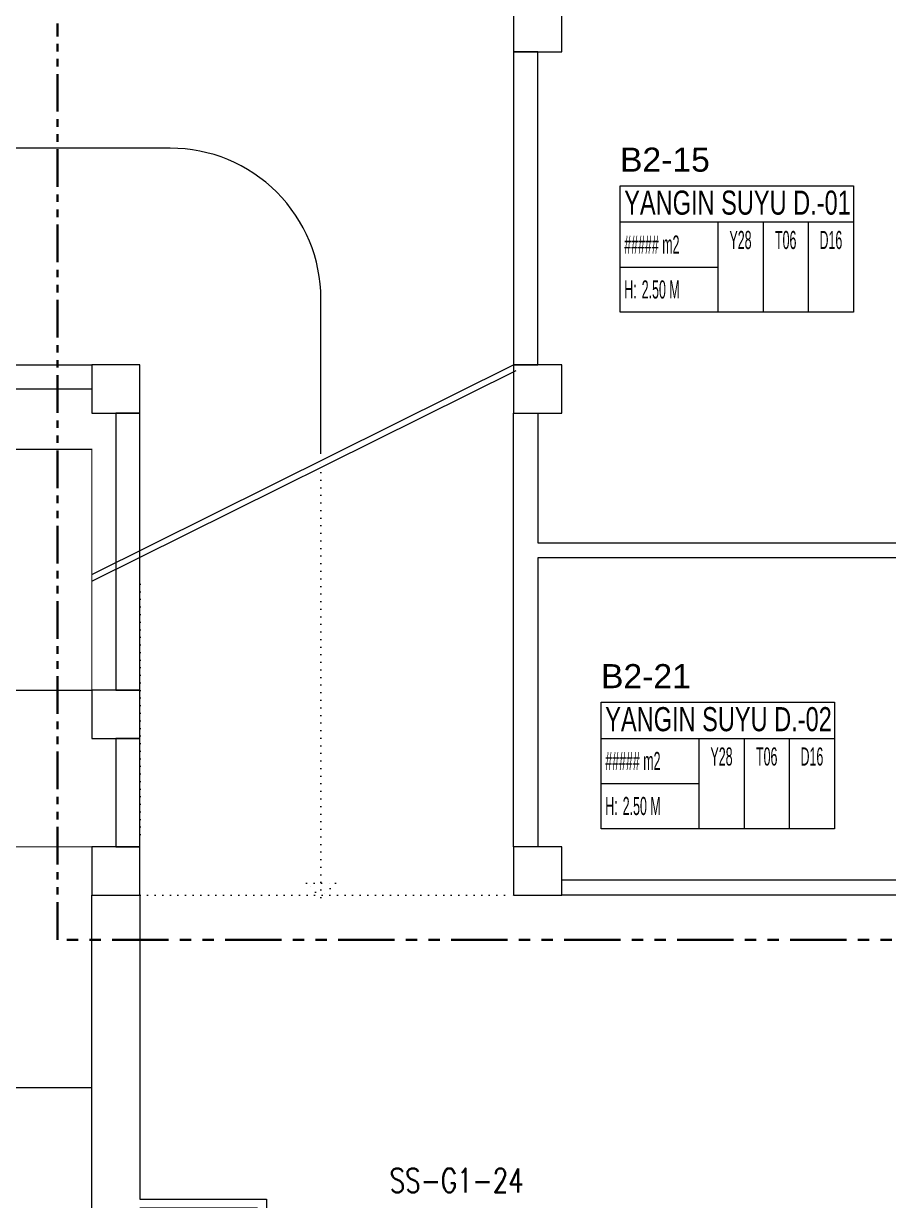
# Model space of a CAD drawing. Header units: metres. Extents: x -13545 to 152404, y -11890 to 28436.
# Drawn here: x 9027 to 10462, y 2693 to 4647 of the extents above; entities that cross this region are included whole.
import ezdxf
from ezdxf.enums import TextEntityAlignment as Align

# ---------------------------------------------------------------- set-up
doc = ezdxf.new("R2010")
doc.units = ezdxf.units.M
doc.header["$LTSCALE"] = 100
doc.header["$MEASUREMENT"] = 0
for name, pattern in [('DOT2', [0.125, 0, -0.125]), ('HIDDEN', [0.375, 0.25, -0.125]), ('PHANTOM2', [1.25, 0.625, -0.125, 0.125, -0.125, 0.125, -0.125])]:
    doc.linetypes.add(name, pattern=pattern)
doc.layers.get('0').update_dxf_attribs({"color": 9, "lineweight": 9})
for name, color, linetype, lineweight in [('00', 9, 'Continuous', 9), ('01', 9, 'Continuous', 9), ('06D', 9, 'Continuous', 9), ('20', 9, 'DOT2', 9), ('21_mahal200', 9, 'Continuous', 9), ('E-KABLO', 7, 'Continuous', 30), ('E-YAZI', 7, 'Continuous', 30)]:
    doc.layers.add(name, color=color, linetype=linetype, lineweight=lineweight)
doc.styles.add('Arial', font='arial.ttf', dxfattribs={"height": 2.5})
doc.styles.add('ILGAZ', font='txttw.shx')
doc.styles.add('MuuM_TEXT-STANDART', font='ARIALN.TTF')

# ---------------------------------------------------------------- blocks, each defined once
blk = doc.blocks.new('p-kolon_80x80')
blk.add_lwpolyline([(-40, -40), (40, -40), (40, 40), (-40, 40)], close=True)
blk = doc.blocks.new('2.bod.sitatik')
at = {"layer": '01'}
for points in [[(9840, -4550), (9880, -4550), (9880, -4030), (9840, -4030)], [(10595, -4845), (10595, -4630), (10620, -4630), (10620, -4700), (11058.6, -4700), (11058.6, -4234.3), (11083.6, -4249.9), (11083.6, -4700), (11560, -4700), (11560, -4725), (10620, -4725), (10620, -5350), (10595, -5350), (10595, -4870), (9880, -4870), (9880, -5350), (9840, -5350), (9840, -4630), (9880, -4630), (9880, -4845)], [(9140, -4590), (8520, -4590), (8520, -4550), (9140, -4550)], [(9180, -5090), (9220, -5090), (9220, -4630), (9180, -4630)], [(9180, -5350), (9220, -5350), (9220, -5170), (9180, -5170)], [(10540, -5430), (9920, -5430), (9920, -5405), (10540, -5405)]]:
    blk.add_lwpolyline(points, close=True, dxfattribs=at)
for p in [(9880, -3990), (9180, -4590), (9880, -4590), (9180, -5130), (9180, -5390), (9880, -5390)]:
    blk.add_blockref('p-kolon_80x80', p, dxfattribs=at)
blk = doc.blocks.new('p-işyeri')
at = {"color": 0, "const_width": 2}
blk.add_lwpolyline([(200, 0), (200, 700), (-200, 700), (-200, 0)], close=True, dxfattribs=at)
blk = doc.blocks.new('0_roomno2')
blk.add_lwpolyline([(19.375, -10.5), (0, -10.5), (0, 0), (19.375, 0)], close=True)
for points in [[(0, -3), (19.375, -3)], [(8.125, -3), (8.125, -10.5)], [(11.875, -3), (11.875, -10.5)], [(15.625, -3), (15.625, -10.5)], [(0, -6.75), (8.125, -6.75)]]:
    blk.add_lwpolyline(points)
at = {"style": 'MuuM_TEXT-STANDART', "width": 0.6}
blk.add_text('H:', height=1.5, dxfattribs=at).set_placement((0.35, -8.608), align=Align.MIDDLE_LEFT)
at = {"style": 'Arial'}
blk.add_attdef('ODANO', (0, 1.17), '', height=2, dxfattribs=at)
blk.add_attdef('MEKANADI', text='', height=2, dxfattribs=at).set_placement((0.35, -3), align=Align.BOTTOM_LEFT)
at = {"style": 'MuuM_TEXT-STANDART', "width": 0.6}
for tag, p in [('YER01', (10, -4.5)), ('TAVAN01', (13.75, -4.5)), ('DUVAR01', (17.5, -4.5)), ('YER02', (10, -6.75)), ('TAVAN02', (13.75, -6.75)), ('DUVAR02', (17.5, -6.75)), ('YER03', (10, -9)), ('TAVAN03', (13.75, -9)), ('DUVAR03', (17.5, -9))]:
    blk.add_attdef(tag, text='', height=1.5, dxfattribs=at).set_placement(p, align=Align.MIDDLE_CENTER)
for tag, p in [('M2', (0.35, -4.875)), ('TEMIZTAVANYUKSEKLIGI', (1.8, -8.608))]:
    blk.add_attdef(tag, text='', height=1.5, dxfattribs=at).set_placement(p, align=Align.MIDDLE_LEFT)
blk = doc.blocks.new('2.bod.Mimari')
at = {"layer": '00'}
blk.add_lwpolyline([(9155, -6000), (9155, -6025), (9140, -6025), (9140, -6015), (9140, -5430), (9220, -5430), (9220, -5935), (9430, -5935), (9430, -6165), (9400, -6165), (9400, -6150), (9415, -6150), (9415, -5950), (9220, -5950), (9220, -6000), (9155, -6000)], close=True, dxfattribs=at)
at = {"layer": '06D'}
blk.add_lwpolyline([(9520.17, -4697.44), (9520.17, -4440, 0.4142136), (9270.17, -4190), (8440, -4190)], format="xyb", dxfattribs=at)
for points in [[(9140, -4897.66), (9840, -4550)], [(9140, -4908.83), (9844.45, -4558.96)]]:
    blk.add_lwpolyline(points, dxfattribs=at)
at = {"layer": '20'}
for points in [[(9520.17, -5434.1), (9520.17, -4708.85)], [(9220, -4913.86), (9220, -5346.14)], [(9220, -5430), (9840, -5430)]]:
    blk.add_lwpolyline(points, dxfattribs=at)
blk.add_lwpolyline([(9544.22, -5410.1), (9520.17, -5434.1), (9496.22, -5410.1)], close=True, dxfattribs=at)
at = {"layer": '06D', "color": 89, "linetype": 'HIDDEN', "true_color": 0x2e4d23, "rotation": 90}
for p in [(9140, -4890), (9140, -5550), (9140, -5950)]:
    blk.add_blockref('p-işyeri', p, dxfattribs=at)
at = {"layer": '21_mahal200'}
ref = blk.add_blockref('0_roomno2', (10016.54, -4252.45), dxfattribs=dict(at, xscale=20, yscale=20, zscale=20))
ref.add_attrib('ODANO', 'B2-15', (10016.54, -4229.05), dxfattribs={"layer": '0', "height": 40, "style": 'Arial'})
ref.add_attrib('MEKANADI', 'YANGIN SUYU D.-01', dxfattribs={"layer": '0', "height": 40, "style": 'Arial', "width": 0.7}).set_placement((10023.54, -4312.45), align=Align.BOTTOM_LEFT)
ref.add_attrib('M2', '##### m2', dxfattribs={"layer": '0', "height": 30, "style": 'MuuM_TEXT-STANDART', "width": 0.6}).set_placement((10023.54, -4349.95), align=Align.MIDDLE_LEFT)
ref.add_attrib('TEMIZTAVANYUKSEKLIGI', '2.50 M', dxfattribs={"layer": '0', "height": 30, "style": 'MuuM_TEXT-STANDART', "width": 0.6}).set_placement((10052.54, -4424.61), align=Align.MIDDLE_LEFT)
ref.add_attrib('YER01', 'Y28', dxfattribs={"layer": '0', "height": 30, "style": 'MuuM_TEXT-STANDART', "width": 0.6}).set_placement((10216.54, -4342.45), align=Align.MIDDLE_CENTER)
ref.add_attrib('TAVAN01', 'T06', dxfattribs={"layer": '0', "height": 30, "style": 'MuuM_TEXT-STANDART', "width": 0.6}).set_placement((10291.54, -4342.45), align=Align.MIDDLE_CENTER)
ref.add_attrib('DUVAR01', 'D16', dxfattribs={"layer": '0', "height": 30, "style": 'MuuM_TEXT-STANDART', "width": 0.6}).set_placement((10366.54, -4342.45), align=Align.MIDDLE_CENTER)
ref = blk.add_blockref('0_roomno2', (9985.02, -5110.02), dxfattribs=dict(at, xscale=20, yscale=20, zscale=20))
ref.add_attrib('ODANO', 'B2-21', (9985.02, -5086.62), dxfattribs={"layer": '0', "height": 40, "style": 'Arial'})
ref.add_attrib('MEKANADI', 'YANGIN SUYU D.-02', dxfattribs={"layer": '0', "height": 40, "style": 'Arial', "width": 0.7}).set_placement((9992.02, -5170.02), align=Align.BOTTOM_LEFT)
ref.add_attrib('M2', '##### m2', dxfattribs={"layer": '0', "height": 30, "style": 'MuuM_TEXT-STANDART', "width": 0.6}).set_placement((9992.02, -5207.52), align=Align.MIDDLE_LEFT)
ref.add_attrib('TEMIZTAVANYUKSEKLIGI', '2.50 M', dxfattribs={"layer": '0', "height": 30, "style": 'MuuM_TEXT-STANDART', "width": 0.6}).set_placement((10021.02, -5282.18), align=Align.MIDDLE_LEFT)
ref.add_attrib('YER01', 'Y28', dxfattribs={"layer": '0', "height": 30, "style": 'MuuM_TEXT-STANDART', "width": 0.6}).set_placement((10185.02, -5200.02), align=Align.MIDDLE_CENTER)
ref.add_attrib('TAVAN01', 'T06', dxfattribs={"layer": '0', "height": 30, "style": 'MuuM_TEXT-STANDART', "width": 0.6}).set_placement((10260.02, -5200.02), align=Align.MIDDLE_CENTER)
ref.add_attrib('DUVAR01', 'D16', dxfattribs={"layer": '0', "height": 30, "style": 'MuuM_TEXT-STANDART', "width": 0.6}).set_placement((10335.02, -5200.02), align=Align.MIDDLE_CENTER)

msp = doc.modelspace()

# ---------------------------------------------------------------- linework, layer by layer
at = {"layer": 'E-KABLO', "color": 6, "linetype": 'PHANTOM2'}
msp.add_line((9083, 3125.6), (9083, 4647.2), dxfattribs=at)
at = {"layer": 'E-KABLO', "color": 6, "linetype": 'PHANTOM2', "ltscale": 1.5}
msp.add_line((10580, 3125.6), (9083, 3125.6), dxfattribs=at)

# ---------------------------------------------------------------- block references
for name in ['2.bod.sitatik', '2.bod.Mimari']:
    msp.add_blockref(name, (0, 8630))

# ---------------------------------------------------------------- texts
at = {"layer": 'E-YAZI', "color": 3, "style": 'ILGAZ', "width": 0.75}
msp.add_text('SS-G1-24', height=40, dxfattribs=at).set_placement((9634.3, 2706.2))

doc.saveas('drawing.dxf')
